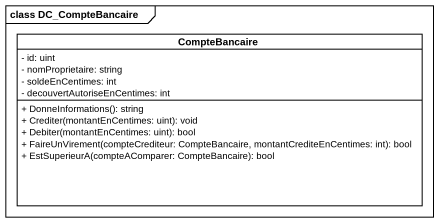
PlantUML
@startuml
mainframe class DC_CompteBancaire
hide circle
hide empty members
skinparam classAttributeIconSize 0
class CompteBancaire {
  - id: uint
  - nomProprietaire: string
  - soldeEnCentimes: int
  - decouvertAutoriseEnCentimes: int
  + DonneInformations(): string
  + Crediter(montantEnCentimes: uint): void
  + Debiter(montantEnCentimes: uint): bool
  + FaireUnVirement(compteCrediteur: CompteBancaire, montantCrediteEnCentimes: int): bool
  + EstSuperieurA(compteAComparer: CompteBancaire): bool
}
@enduml
